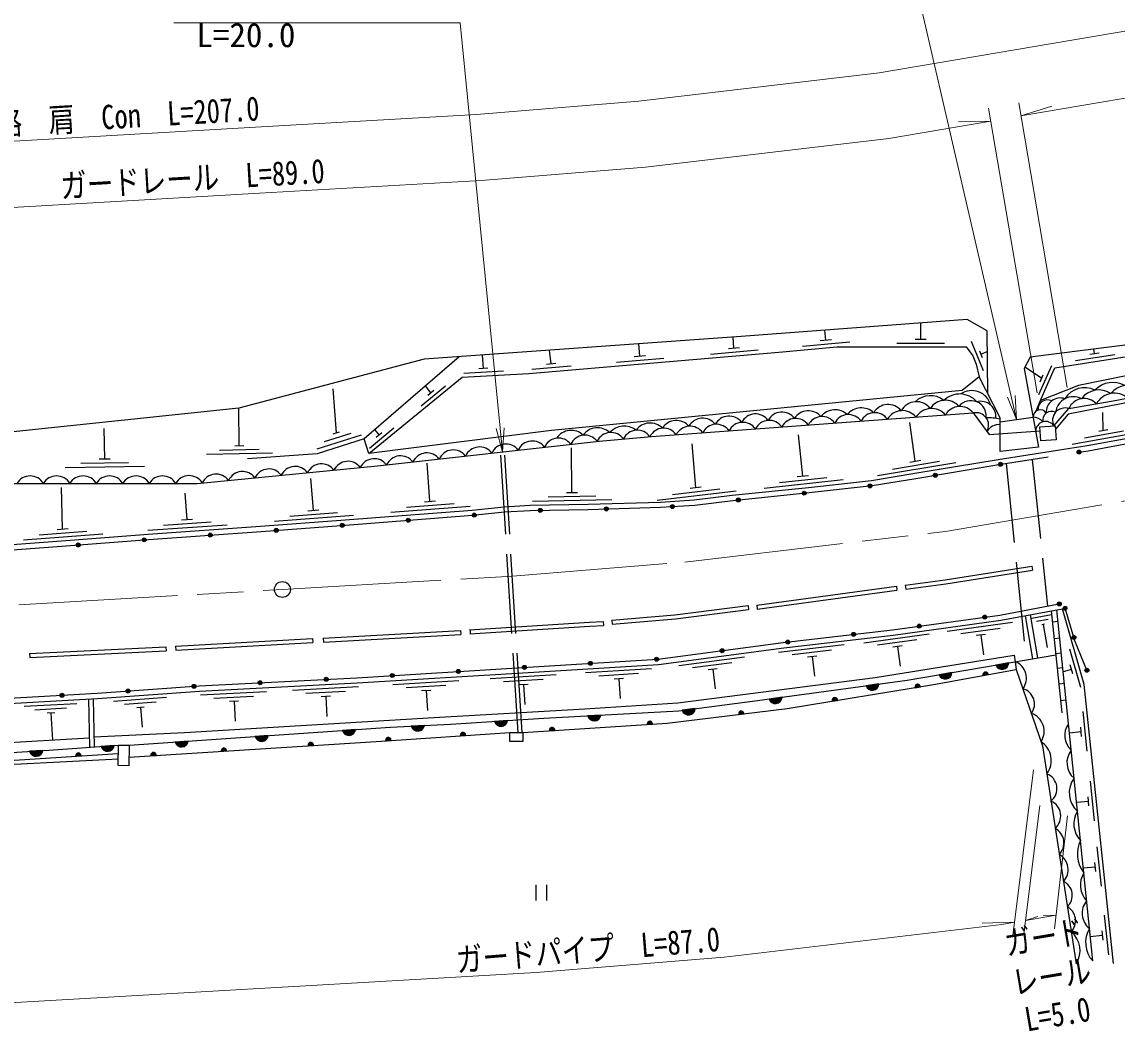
# Model space of a CAD drawing. Units: millimetres at full size, sheet at 1:1000; details may follow other scales. Extents: x 40000 to 680000, y 20000 to 380000.
# Drawn here: x 448840 to 531576, y 240623 to 316901 of the extents above; entities that cross this region are included whole.
import ezdxf
from ezdxf.enums import TextEntityAlignment as Align

# ---------------------------------------------------------------- set-up
doc = ezdxf.new("R2010")
doc.units = ezdxf.units.MM
doc.header["$LTSCALE"] = 1000
doc.linetypes.add('CHAIN', pattern=[18.5, 12, -1.5, 3.5, -1.5])
doc.linetypes.add('DASHED', pattern=[7.5, 6, -1.5])
for name, color, linetype, lineweight in [('M-BGD', 7, 'Continuous', 25), ('M-BMK', 2, 'CHAIN', 13), ('M-BMK-SRVR', 3, 'Continuous', 25), ('M-STR-HTXT', 7, 'Continuous', 13)]:
    doc.layers.add(name, color=color, linetype=linetype, lineweight=lineweight)
doc.styles.add('ＭＳ ゴシック', font='')
doc.styles.get('ＭＳ ゴシック').set_extended_font_data('MS Gothic')

# ---------------------------------------------------------------- blocks, each defined once
blk = doc.blocks.new('open_arrow')
at = {"color": 0, "linetype": 'Continuous', "lineweight": -2}
blk.add_lwpolyline([(7.5, 1.25), (0, 0), (7.5, -1.25)], dxfattribs=at)

msp = doc.modelspace()

# ---------------------------------------------------------------- hatches: boundary and pattern name
at = {"layer": 'M-BGD'}
for points in [[(528549, 284348, -1), (528841, 284416, -0.41421), (528730, 284236, -0.41421)], [(522624, 283439, -1), (522920, 283485, -1)], [(517693, 282610, -1), (517989, 282659, -0.41421), (517866, 282487, -0.41421)], [(507787, 281265, -1), (508086, 281296, -1)], [(512757, 281817, -1), (513055, 281850, -0.41421), (512923, 281685, -0.41421)], [(502814, 280752, -1), (503112, 280783, -1)], [(482861, 279604, -1), (483159, 279635, -0.41421), (483025, 279470, -0.41421)], [(487844, 279978, -1), (488144, 279984, -0.41421), (487997, 279831, -0.41421)], [(492843, 280090, -1), (493143, 280099, -1)], [(497840, 280261, -1), (498139, 280281, -0.41421), (497999, 280121, -0.41421)], [(472890, 278842, -1), (473189, 278865, -1)], [(477875, 279223, -1), (478174, 279246, -1)], [(462918, 278097, -1), (463217, 278118, -1)], [(467905, 278455, -1), (468204, 278478, -1)], [(452945, 277353, -1), (453244, 277377, -1)], [(457930, 277743, -1), (458229, 277766, -1)], [(527063, 272883, -1), (527357, 272939, -0.41421), (527238, 272764, -0.41421)], [(527503, 272587, -1), (527803, 272587, -1)], [(516477, 271210, -1), (516774, 271251, -0.41421), (516646, 271082, -0.41421)], [(521430, 271892, -1), (521727, 271933, -0.41421), (521599, 271764, -0.41421)], [(511516, 270589, -1), (511814, 270624, -1)], [(506550, 270005, -1), (506848, 270040, -1)], [(528164, 270377, -1), (528464, 270377, -1)], [(501592, 269355, -1), (501890, 269394, -0.41421), (501761, 269226, -0.41421)], [(486652, 268103, -1), (486952, 268122, -0.41421), (486811, 267963, -0.41421)], [(491643, 268411, -1), (491942, 268430, -0.41421), (491802, 268271, -0.41421)], [(496634, 268719, -1), (496933, 268737, -0.41421), (496792, 268578, -0.41421)], [(523394, 268457, -0.82183), (522417, 268293)], [(471679, 267206, -1), (471979, 267222, -1)], [(476671, 267490, -1), (476971, 267509, -0.41421), (476830, 267350, -0.41421)], [(481662, 267797, -1), (481961, 267815, -0.41421), (481821, 267656, -0.41421)], [(519104, 267727, -0.82183), (518127, 267561)], [(521449, 267491, -0.4608), (521605, 267759, -0.4608), (521844, 267564)], [(529147, 267897, -1), (529447, 267897, -1)], [(456707, 266310, -1), (457006, 266332, -0.41421), (456867, 266172, -0.41421)], [(461694, 266672, -1), (461993, 266693, -0.41421), (461854, 266533, -0.41421)], [(466686, 266944, -1), (466986, 266960, -1)], [(513589, 266859, -0.82183), (512608, 266724)], [(516315, 266580, -0.4608), (516476, 266845, -0.4608), (516712, 266645)], [(451717, 265997, -1), (452016, 266014, -1)], [(506263, 265855, -0.82183), (505281, 265720)], [(510055, 265556, -0.4608), (510216, 265820, -0.4608), (510452, 265621)], [(499705, 264996, -0.82183), (498723, 264870)], [(502995, 264552, -0.4608), (503166, 264810, -0.4608), (503394, 264601)], [(485532, 264089, -0.82183), (484543, 264027)], [(492571, 264505, -0.82183), (491582, 264449)], [(496082, 263794, -0.4608), (496268, 264041, -0.4608), (496483, 263820)], [(474042, 263418, -0.82183), (473054, 263349)], [(479246, 263723, -0.82183), (478256, 263676)], [(481962, 262948, -0.4608), (482147, 263196, -0.4608), (482363, 262975)], [(488693, 263326, -0.4608), (488878, 263574, -0.4608), (489094, 263352)], [(461405, 262540, -0.82183), (460416, 262471)], [(467448, 262960, -0.82183), (466460, 262891)], [(470468, 262195, -0.4608), (470654, 262442, -0.4608), (470869, 262220)], [(476321, 262571, -0.4608), (476505, 262818, -0.4608), (476722, 262597)], [(450415, 261832, -0.82183), (449426, 261769)], [(452905, 261399, -0.4608), (453090, 261647, -0.4608), (453305, 261426)], [(455813, 262212, -0.82183), (454825, 262142)], [(458585, 261433, -0.4608), (458770, 261681, -0.4608), (458986, 261459)], [(463904, 261774, -0.4608), (464090, 262021, -0.4608), (464305, 261800)]]:
    msp.add_hatch(color=256, dxfattribs=at).paths.add_polyline_path(points)

# ---------------------------------------------------------------- linework, layer by layer
for p, q in [((516739, 292929), (516739, 294137)), ((502630, 292251), (502560, 293070)), ((509153, 292819), (509990, 292894)), ((509572, 292857), (509506, 293592)), ((516319, 292929), (517159, 292929)), ((488821, 291069), (488693, 292076)), ((495520, 291642), (495441, 292560)), ((500862, 291798), (504449, 292105)), ((502211, 292215), (503048, 292287)), ((507805, 292399), (511391, 292717)), ((514939, 292629), (518539, 292629)), ((520549, 292782), (521452, 290559)), ((529871, 291836), (529818, 292173)), ((483699, 290733), (483645, 291714)), ((493752, 291190), (497339, 291497)), ((495102, 291606), (495939, 291678)), ((521173, 292043), (521383, 291524)), ((521278, 291783), (521773, 291984)), ((528435, 291308), (531399, 291772)), ((529525, 291782), (530217, 291890)), ((482218, 290351), (485213, 290517)), ((483349, 290714), (484048, 290753)), ((487352, 290642), (490341, 290898)), ((488472, 291039), (489170, 291099)), ((525876, 289964), (524616, 290806)), ((525666, 288745), (526634, 290941)), ((525763, 289708), (525989, 290220)), ((472597, 285849), (472353, 289169)), ((478995, 287885), (480852, 289405)), ((479734, 288877), (479318, 289385)), ((479517, 288700), (479950, 289055)), ((465265, 284873), (465218, 287710)), ((530534, 286020), (530489, 287376)), ((516328, 283699), (515908, 286616)), ((522739, 286679), (525229, 287026)), ((455096, 283876), (455059, 286165)), ((471149, 284631), (474483, 285696)), ((471706, 285187), (473707, 285826)), ((472364, 285775), (472831, 285924)), ((475088, 284688), (476945, 286208)), ((475826, 285680), (475498, 286081)), ((475610, 285503), (476043, 285857)), ((507833, 282577), (507496, 285681)), ((525424, 285964), (525751, 285987)), ((528183, 284981), (533101, 285878)), ((529112, 285456), (532064, 285994)), ((530190, 285957), (530879, 286083)), ((464915, 284866), (465615, 284881)), ((475060, 284278), (474695, 285385)), ((490390, 281330), (490367, 284720)), ((499743, 281698), (499476, 285012)), ((454676, 283870), (455516, 283883)), ((462779, 284220), (467777, 284327)), ((463772, 284541), (466771, 284605)), ((452107, 283227), (458106, 283326)), ((453301, 283547), (456901, 283606)), ((479666, 280664), (479445, 283553)), ((513469, 282610), (519386, 283604)), ((514602, 283104), (518153, 283701)), ((515914, 283629), (516742, 283768)), ((470863, 279989), (470676, 282400)), ((504916, 281657), (510880, 282305)), ((506076, 282084), (509655, 282473)), ((507416, 282532), (508251, 282622)), ((451917, 278578), (451828, 281703)), ((489970, 281322), (490810, 281339)), ((496836, 280745), (502793, 281459)), ((497992, 281186), (501566, 281614)), ((499326, 281648), (500160, 281748)), ((461317, 279288), (461178, 281271)), ((477894, 280228), (481484, 280502)), ((479247, 280632), (480085, 280696)), ((487403, 280670), (493401, 280791)), ((488596, 280994), (492196, 281067)), ((469092, 279550), (472681, 279829)), ((470444, 279956), (471282, 280021)), ((476721, 279837), (482703, 280295)), ((458366, 278479), (464352, 278900)), ((459542, 278862), (463134, 279115)), ((460898, 279258), (461736, 279317)), ((467918, 279158), (473900, 279623)), ((448971, 277752), (454954, 278207)), ((450145, 278142), (453735, 278415)), ((451498, 278546), (452336, 278609)), ((525142, 275765), (525189, 275469)), ((504362, 272823), (514901, 274255)), ((504393, 272525), (514939, 273958)), ((514901, 274255), (514939, 273958)), ((515572, 274334), (515610, 274036)), ((503714, 272779), (503743, 272480)), ((504362, 272823), (504393, 272525)), ((526588, 272388), (527409, 264689)), ((529734, 245934), (527028, 272470)), ((492739, 271578), (492769, 271279)), ((493407, 271684), (493432, 271385)), ((523682, 271495), (518729, 270814)), ((524620, 272019), (525175, 268762)), ((525013, 272092), (525570, 268829)), ((526617, 272088), (525143, 271811)), ((526377, 271738), (525493, 271572)), ((526094, 271379), (525887, 271341)), ((526676, 271558), (527117, 271603)), ((471610, 270324), (481984, 270901)), ((481984, 270901), (482008, 270602)), ((482696, 270957), (482715, 270658)), ((517386, 270629), (512433, 269947)), ((522733, 271062), (519761, 270653)), ((521634, 270608), (520941, 270512)), ((521288, 270560), (521492, 269074)), ((525990, 271360), (526303, 269605)), ((460454, 269719), (470799, 270304)), ((460454, 269719), (460473, 269419)), ((460472, 269419), (470811, 270004)), ((470799, 270304), (470816, 270005)), ((471610, 270324), (471627, 270024)), ((510955, 269819), (505989, 269235)), ((516437, 270195), (513465, 269786)), ((515338, 269741), (514645, 269646)), ((526810, 270308), (527244, 270353)), ((449420, 269152), (459709, 269670)), ((449420, 269152), (449440, 268852)), ((459709, 269670), (459729, 269370)), ((503428, 268891), (498471, 268237)), ((509997, 269404), (507018, 269053)), ((508890, 268972), (508195, 268890)), ((508542, 268931), (508718, 267441)), ((514992, 269693), (515196, 268207)), ((526932, 269159), (527361, 269203)), ((528837, 266604), (528008, 269487)), ((502476, 268463), (499501, 268071)), ((523394, 268457), (522417, 268293)), ((527050, 268053), (527474, 268096)), ((528231, 267626), (528037, 268299)), ((489195, 267558), (484204, 267252)), ((496401, 268003), (491410, 267696)), ((495421, 267642), (492427, 267458)), ((494292, 267272), (493593, 267229)), ((493943, 267251), (494035, 265753)), ((501375, 268015), (500681, 267923)), ((501028, 267969), (501224, 266482)), ((519104, 267727), (518127, 267561)), ((521449, 267491), (521844, 267564)), ((528134, 267963), (527506, 267782)), ((474268, 266641), (469275, 266379)), ((481843, 267107), (476852, 266800)), ((480863, 266746), (477869, 266562)), ((488215, 267198), (485221, 267014)), ((487086, 266828), (486387, 266785)), ((486736, 266806), (486828, 265309)), ((513589, 266859), (512608, 266724)), ((516315, 266580), (516712, 266645)), ((527177, 266868), (527595, 266910)), ((453871, 265716), (453940, 262079)), ((454227, 265735), (454297, 262104)), ((459761, 265830), (455771, 265541)), ((467329, 266277), (462336, 266015)), ((466346, 265925), (463350, 265768)), ((473285, 266289), (470289, 266132)), ((472152, 265929), (471453, 265892)), ((471803, 265911), (471881, 264413)), ((479734, 266376), (479035, 266333)), ((479384, 266355), (479476, 264857)), ((506263, 265855), (505281, 265720)), ((510055, 265556), (510452, 265621)), ((527310, 265616), (527723, 265658)), ((453002, 265367), (449008, 265146)), ((452220, 265023), (449824, 264891)), ((458985, 265473), (456591, 265299)), ((458089, 265107), (457530, 265067)), ((457810, 265087), (457918, 263591)), ((465213, 265565), (464514, 265528)), ((464864, 265547), (464942, 264049)), ((499705, 264996), (498723, 264870)), ((529318, 261786), (529003, 264769)), ((451318, 264673), (450759, 264642)), ((451038, 264658), (451148, 262630)), ((485532, 264089), (484543, 264027)), ((492571, 264505), (491582, 264449)), ((502995, 264552), (503394, 264601)), ((474042, 263418), (473054, 263349)), ((479246, 263723), (478256, 263676)), ((488693, 263326), (489094, 263352)), ((496082, 263794), (496483, 263820)), ((528862, 263246), (527978, 263153)), ((528899, 262898), (528826, 263594)), ((443809, 262213), (453926, 262788)), ((461405, 262540), (460416, 262471)), ((467448, 262960), (466460, 262891)), ((476321, 262571), (476722, 262597)), ((481962, 262948), (482363, 262975)), ((450415, 261832), (449426, 261769)), ((455813, 262212), (454825, 262142)), ((458585, 261433), (458986, 261459)), ((463904, 261774), (464305, 261800)), ((470468, 262195), (470869, 262220)), ((452905, 261399), (453305, 261426)), ((529872, 256526), (529558, 259509)), ((529453, 257638), (529380, 258334)), ((529417, 257986), (528515, 257891)), ((530395, 251566), (530081, 254549)), ((529976, 252678), (529903, 253374)), ((529939, 253026), (529021, 252929)), ((487667, 251690), (487667, 250490)), ((488467, 251690), (488467, 250490)), ((530940, 246395), (530626, 249378)), ((530484, 247855), (529549, 247756)), ((530521, 247507), (530448, 248203))]:
    msp.add_line(p, q, dxfattribs=at)
at = {"layer": 'M-BGD', "linetype": 'DASHED'}
for p, q in [((486324, 263199), (485000, 284384)), ((486624, 263199), (485298, 284418)), ((525163, 283833), (526306, 272742)), ((523184, 283526), (524714, 268683))]:
    msp.add_line(p, q, dxfattribs=at)
at = {"layer": 'M-BGD'}
for points in [[(565085, 300237), (561913, 299973), (551847, 298153), (533173, 292593), (524999, 291570), (524554, 290691), (525647, 284755), (522739, 284432), (522739, 286781), (522739, 286973), (521163, 290079)], [(525472, 287495), (525926, 288591), (526759, 290481), (526880, 290761), (535718, 292144), (553165, 297238), (559590, 298700), (565326, 299034)], [(565958, 295879), (558433, 294520), (544530, 291362), (538424, 290254), (537586, 290124), (536854, 290124), (535741, 290204), (534557, 290399), (533773, 290485), (532273, 290144), (528668, 289410), (525798, 288281)], [(526795, 286364), (527932, 287677), (531278, 288256), (538485, 289610), (553164, 292505), (566061, 295361)], [(566110, 295117), (552410, 292045), (527872, 287254), (526911, 286115)], [(521820, 288785), (521751, 293558), (520239, 294401), (503170, 293114), (479232, 291398), (465218, 287710), (443844, 285463)], [(528695, 284382), (529390, 284490), (533291, 285202), (535403, 285698), (537335, 286275), (542154, 287467), (548675, 289190), (556868, 291296), (561695, 292437), (566421, 293565)], [(481862, 291586), (474695, 285385), (471157, 284256), (465893, 283875)], [(396675, 283546), (400644, 282670), (403176, 282240), (407872, 281747), (412612, 281430), (416626, 281328), (422693, 281337), (429591, 281540), (433807, 281391), (434733, 281228), (438031, 281358), (441862, 281624), (448231, 282017), (462088, 282017), (475696, 283337), (492439, 285222), (496412, 285562), (520707, 287341), (521905, 285722), (525424, 285964)], [(445074, 277173), (452159, 277693), (458369, 278178), (466874, 278776), (472938, 279247), (482857, 280005), (485276, 280260), (487225, 280366), (491614, 280455), (497073, 280613), (499627, 280778), (502494, 281121), (508271, 281718), (513016, 282248), (516303, 282782), (522585, 283838), (529323, 284884), (533209, 285593)], [(438137, 276259), (438352, 276257), (439655, 276324), (445105, 276774), (452189, 277294), (458399, 277779), (466904, 278377), (472969, 278848), (482893, 279607), (485308, 279861), (487240, 279966), (491624, 280055), (497091, 280213), (499664, 280379), (502538, 280724), (508314, 281320), (513070, 281852), (516368, 282387), (522649, 283443), (526366, 284020)], [(515572, 274334), (518598, 274737), (525142, 275765)], [(515610, 274036), (518641, 274440), (525189, 275469)], [(441100, 265097), (445648, 265261), (454554, 265754), (462245, 266310), (474178, 266936), (486681, 267704), (496923, 268336), (506403, 269585), (514670, 270558), (522785, 271675), (527441, 272547)], [(441879, 265525), (445629, 265660), (454529, 266153), (462220, 266710), (474155, 267336), (486657, 268104), (496884, 268734), (506353, 269982), (514619, 270954), (522721, 272070), (527210, 272911)], [(493407, 271684), (498174, 272091), (503714, 272779)], [(493443, 271386), (498206, 271792), (503743, 272480)], [(531310, 245745), (529090, 266808), (527441, 272547)], [(529297, 267897), (528393, 270113), (527653, 272587)], [(482646, 270954), (491717, 271533), (492739, 271578)], [(471622, 270024), (482004, 270602), (482008, 270602)], [(482667, 270655), (491733, 271234), (492769, 271279)], [(449438, 268852), (459726, 269370), (459729, 269370)], [(454282, 262852), (461115, 263201), (479964, 264328), (491377, 264992), (498380, 265441), (513302, 267346), (523796, 269027), (523879, 268539), (523959, 267950), (525936, 262182), (527142, 254372), (528494, 245698)], [(456935, 262229), (476693, 263602), (481230, 263817), (488279, 264263), (498472, 264838), (504418, 265602), (515721, 267151), (526943, 269063)], [(486674, 263199), (497583, 263889), (506659, 265000), (517712, 266809), (523959, 267950)], [(456929, 261327), (476000, 262549), (485699, 263199)], [(441764, 241200), (441397, 251996), (443215, 261374), (450873, 261861), (456134, 262235)], [(442638, 241366), (442310, 252191), (443932, 260816), (456107, 261608)], [(443038, 241378), (442712, 252160), (444296, 260588), (456128, 261208)]]:
    msp.add_lwpolyline(points, dxfattribs=at)
for points in [[(521163, 290079), (519868, 289048), (488838, 286011), (475060, 284278), (482107, 290045), (487148, 290323), (506023, 291939), (510411, 292329), (520163, 292329), (520682, 291657), (520935, 291034)], [(525729, 286287), (526892, 286371), (526968, 285318), (525805, 285234)], [(485699, 263199), (486674, 263199), (486674, 262522), (485699, 262522)], [(456134, 262235), (456935, 262229), (456924, 260685), (456124, 260690)]]:
    msp.add_lwpolyline(points, close=True, dxfattribs=at)
for centre in [(528695, 284382), (522772, 283462), (517841, 282635), (507937, 281281), (512906, 281834), (502963, 280768), (483010, 279619), (487994, 279981), (492993, 280095), (497989, 280271), (473039, 278854), (478025, 279235), (463067, 278108), (468054, 278467), (453095, 277365), (458080, 277754), (527210, 272911), (527653, 272587), (516625, 271231), (521579, 271912), (511665, 270607), (506699, 270023), (528314, 270377), (501741, 269374), (486802, 268113), (491793, 268420), (496783, 268728), (471829, 267214), (476821, 267500), (481812, 267806), (529297, 267897), (456856, 266321), (461843, 266682), (466836, 266952), (451867, 266005)]:
    msp.add_circle(centre, 150, dxfattribs=at)
for centre, radius, start, end in [((531254, 287830), 1823, 60.58396, 137.65668), ((519685, 287080), 1698, 40.62816, 134.31675), ((520596, 287557), 1479, 14.98776, 124.43151), ((529113, 287527), 1724, 62.59285, 148.9856), ((530193, 287441), 1641, 56.67742, 143.36365), ((531368, 287291), 1546, 49.26101, 151.14082), ((532480, 287618), 1830, 61.59165, 139.23275), ((514282, 286713), 1270, 39.22063, 149.15692), ((516414, 286882), 1312, 37.27732, 151.10024), ((517469, 286982), 1669, 51.90877, 133.59744), ((518598, 286943), 1356, 41.13358, 147.24398), ((520529, 287111), 1163, 353.56841, 141.51089), ((521264, 287060), 1163, 353.79482, 104.45546), ((526316, 287622), 710, 63.27731, 185.10558), ((527281, 287414), 1062, 70.50807, 184.41968), ((528261, 287229), 1340, 62.69873, 172.90623), ((529091, 287176), 1262, 42.98704, 156.64418), ((502268, 285914), 1192, 37.16619, 151.21136), ((504260, 286096), 1173, 35.68591, 152.69165), ((506255, 286233), 1177, 36.03573, 152.34183), ((508258, 286267), 1240, 40.4685, 147.90906), ((510266, 286228), 1359, 46.80111, 141.57645), ((511281, 286061), 1160, 34.67397, 153.70359), ((512262, 286358), 1370, 47.29596, 141.0816), ((513276, 286207), 1160, 34.67397, 153.70359), ((515361, 286214), 1306, 38.39593, 149.98163), ((517558, 286302), 1379, 40.01411, 148.36345), ((519710, 286590), 1248, 37.01272, 151.36484), ((520921, 286415), 951, 329.99766, 103.01641), ((525767, 287044), 539, 32.28416, 181.97199), ((526627, 286790), 676, 63.3617, 190.2061), ((527645, 286776), 945, 72.36032, 205.85237), ((494328, 284894), 1456, 51.55043, 138.34634), ((496300, 285270), 1313, 44.74908, 144.37952), ((498285, 285532), 1244, 40.63693, 147.78788), ((499313, 285184), 1160, 34.67397, 153.70359), ((500275, 285742), 1206, 38.19509, 150.18247), ((501308, 285330), 1160, 34.67397, 153.70359), ((503303, 285476), 1160, 34.67397, 153.70359), ((505297, 285623), 1160, 34.67397, 153.70359), ((507292, 285769), 1160, 34.67397, 153.70359), ((509287, 285915), 1160, 34.67397, 153.70359), ((521759, 282322), 4659, 77.84955, 90.90539), ((522624, 285456), 1005, 83.43791, 151.18562), ((525226, 286085), 940, 38.47287, 89.81842), ((526171, 285954), 747, 33.32778, 179.16582), ((489378, 284285), 1160, 36.90877, 155.93839), ((490334, 284730), 1297, 45.95737, 146.88979), ((491365, 284509), 1160, 36.90877, 155.93839), ((492325, 284890), 1335, 46.75058, 144.67758), ((493341, 284706), 1160, 35.48856, 154.52058), ((495332, 284879), 1160, 35.3774, 154.40702), ((497318, 285039), 1159, 34.67613, 153.79605), ((483416, 283614), 1160, 36.90877, 155.93839), ((485403, 283837), 1160, 36.90877, 155.93839), ((487391, 284061), 1160, 36.90877, 155.93839), ((475459, 282728), 1160, 36.33446, 155.36675), ((477453, 282942), 1160, 36.90877, 155.93839), ((479441, 283166), 1160, 36.90877, 155.93839), ((481428, 283390), 1160, 36.90877, 155.93839), ((467494, 281950), 1160, 36.02581, 155.05543), ((469484, 282143), 1160, 36.02581, 155.05543), ((471475, 282336), 1160, 36.02581, 155.05543), ((473466, 282529), 1160, 36.02581, 155.05543), ((449462, 281428), 1160, 30.48519, 149.51481), ((451462, 281428), 1160, 30.48519, 149.51481), ((453462, 281428), 1160, 30.48519, 149.51481), ((455462, 281428), 1160, 30.48519, 149.51481), ((457462, 281428), 1160, 30.48519, 149.51481), ((459462, 281428), 1160, 30.48519, 149.51481), ((461472, 281448), 1159, 31.48604, 150.5859), ((463512, 281564), 1160, 36.02581, 155.05543), ((465503, 281757), 1160, 36.02581, 155.05543), ((522889, 268471), 505, 200.72494, 358.38313), ((523409, 267304), 1321, 322.45972, 69.15159), ((518599, 267740), 505, 200.83981, 358.498), ((521641, 267559), 203, 1.39103, 199.31441), ((513085, 266888), 505, 198.97378, 356.63197), ((516508, 266644), 203, 0.32911, 198.25249), ((524151, 265351), 1188, 322.73706, 75.10268), ((505759, 265884), 505, 198.97378, 356.63197), ((510248, 265620), 203, 0.32911, 198.25249), ((499202, 265030), 505, 198.49156, 356.14975), ((503191, 264608), 203, 358.01842, 195.94181), ((485031, 264156), 505, 194.78651, 352.4447), ((492071, 264575), 505, 194.40097, 352.05916), ((496280, 263839), 203, 354.6614, 192.58479), ((524648, 263286), 1419, 326.23274, 71.607), ((473541, 263481), 505, 195.14512, 352.80331), ((478747, 263797), 505, 193.88961, 351.5478), ((482160, 262993), 203, 354.86945, 192.79283), ((488891, 263371), 203, 354.6614, 192.58479), ((529061, 262961), 1450, 142.67408, 228.97202), ((460904, 262603), 505, 195.14512, 352.80331), ((466947, 263023), 505, 195.14512, 352.80331), ((470667, 262239), 203, 354.70455, 192.62794), ((476519, 262616), 203, 354.86945, 192.79283), ((524932, 261084), 1673, 322.63901, 57.64298), ((449914, 261898), 505, 194.81174, 352.46993), ((453103, 261444), 203, 354.75591, 192.67929), ((455312, 262274), 505, 195.22836, 352.88655), ((458783, 261478), 203, 354.70455, 192.62794), ((464103, 261818), 203, 354.70455, 192.62794), ((529347, 260916), 1561, 142.45193, 229.19417), ((525840, 258951), 1195, 308.23933, 69.31173), ((529820, 258626), 1860, 143.3834, 228.2627), ((526064, 256870), 1253, 311.85118, 65.69987), ((530117, 256282), 1808, 148.11329, 223.53281), ((526316, 254836), 1247, 315.53365, 62.05386), ((530916, 254012), 2345, 154.09441, 217.55169), ((526602, 252834), 1280, 315.83019, 61.89689), ((530579, 251667), 1776, 148.99118, 222.65492), ((527026, 250888), 1164, 312.8873, 64.83977), ((527209, 248967), 1230, 317.41278, 60.31429), ((530407, 249526), 1472, 140.43479, 231.21131), ((531246, 247323), 2054, 149.06648, 222.57962), ((526873, 246693), 1902, 328.46624, 49.26084)]:
    msp.add_arc(centre, radius, start, end, dxfattribs=at)
at = {"layer": 'M-BMK'}
msp.add_lwpolyline([(240952, 297352), (270684, 288634), (284983, 284636), (302751, 280511), (320260, 277091), (337484, 274280), (354853, 272476), (369167, 271300), (388920, 270483), (411665, 270705), (468519, 274001), (485611, 274990), (498918, 276063), (518601, 278394), (543371, 282594), (567663, 287360)], dxfattribs=at)
at = {"layer": 'M-BMK-SRVR'}
msp.add_circle((468519, 274001), 600, dxfattribs=at)
at = {"layer": 'M-STR-HTXT'}
for p, q in [((525532, 288874), (521872, 310391)), ((527800, 289259), (524141, 310776)), ((524308, 309790), (526648, 310533)), ((522040, 309405), (519586, 309336)), ((525268, 260365), (523700, 247816)), ((525740, 257685), (524523, 247956)), ((527841, 256897), (526849, 248350)), ((524653, 248992), (526969, 249385)), ((524653, 248992), (525589, 249289)), ((526969, 249385), (525988, 249357)), ((523829, 248852), (521375, 248783))]:
    msp.add_line(p, q, dxfattribs=at)
for points in [[(523984, 286852), (513453, 332410), (488053, 332410)], [(364937, 306766), (371324, 306241), (389473, 305490), (410480, 305695), (466493, 308943), (483194, 309909), (495452, 310897), (513614, 313048), (537075, 317026), (560794, 321680)], [(485153, 284402), (481956, 316825), (460306, 316825)], [(524308, 309790), (537975, 312107), (561775, 316777)], [(436380, 302188), (466782, 303951), (483539, 304920), (495947, 305921), (514326, 308097), (522040, 309405)], [(443510, 242501), (470255, 244052), (487682, 245060), (501888, 246205), (522875, 248691), (523829, 248852)]]:
    msp.add_lwpolyline(points, dxfattribs=at)

# ---------------------------------------------------------------- block references
at = {"layer": 'M-STR-HTXT', "xscale": 240, "yscale": 240}
for p, rotation in [((523984, 286852), 103), ((485153, 284402), 95.6)]:
    msp.add_blockref('open_arrow', p, dxfattribs=dict(at, rotation=rotation))

# ---------------------------------------------------------------- texts
at = {"layer": 'M-STR-HTXT', "style": 'ＭＳ ゴシック'}
msp.add_text('L=20.0', height=1833, dxfattribs=at).set_placement((462021, 316825), align=Align.TOP_LEFT)
at = {"layer": 'M-STR-HTXT', "style": 'ＭＳ ゴシック', "width": 0.8}
for s, rotation, p in [('路  肩  Con  L=207.0', 3.318, (456906, 308335)), ('ガードレール\u3000L=89.0', 3.318, (461812, 303611)), ('ガードパイプ\u3000L=87.0', 4.608, (491722, 245334))]:
    msp.add_text(s, height=1833, rotation=rotation, dxfattribs=at).set_placement(p, align=Align.BOTTOM_CENTER)
for s, p in [('ガード', (525898, 248644)), ('レール', (526457, 245667)), ('L=5.0', (526922, 242814))]:
    msp.add_text(s, height=1833, rotation=9.623, dxfattribs=at).set_placement(p, align=Align.TOP_CENTER)

doc.saveas('drawing.dxf')
